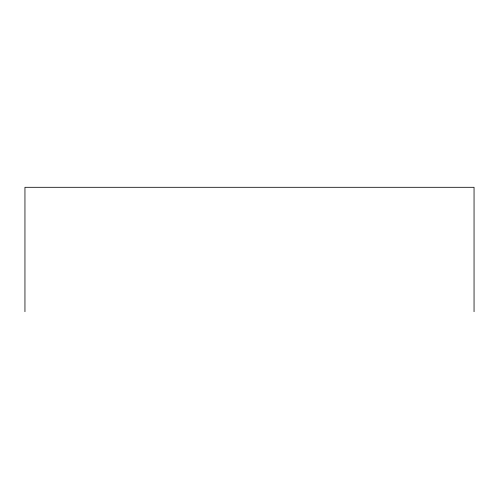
<?xml version="1.0" encoding="UTF-8"?>
<svg xmlns="http://www.w3.org/2000/svg" width="499" height="499" viewBox="0 0 499 499"><rect width="100%" height="100%" fill="white"/><g stroke="black" fill="none" stroke-linecap="round" stroke-linejoin="round"><path stroke-width="0.75" d="M474.05 311.7L474.05 187.3L24.95 187.3L24.95 311.7"/></g></svg>
